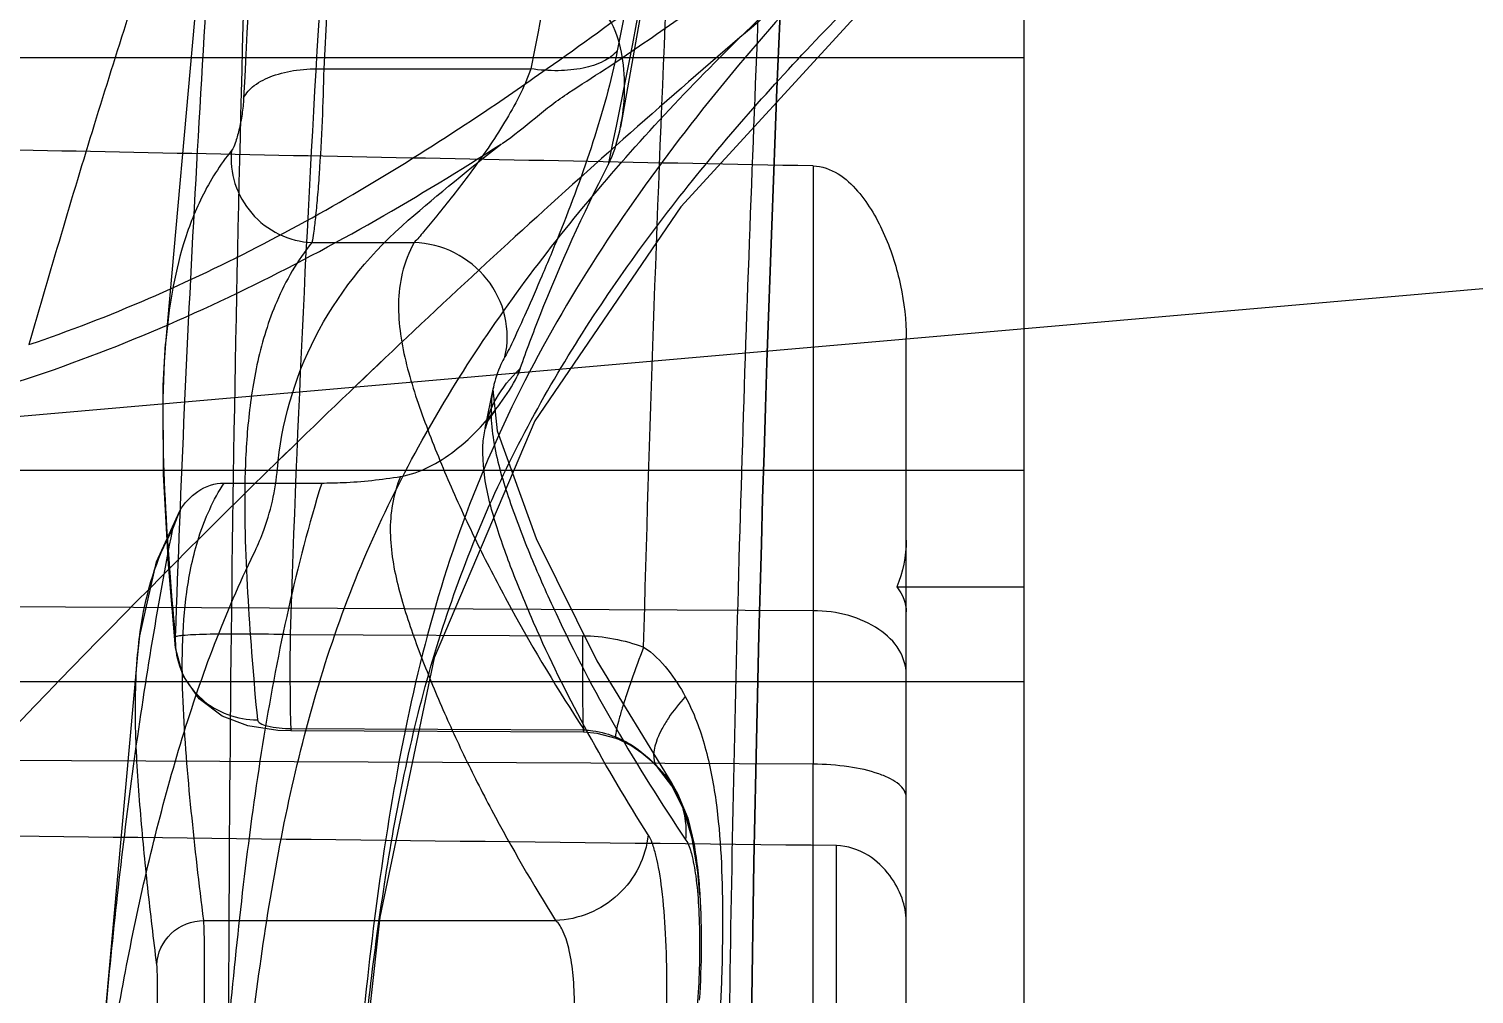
# Model space of a CAD drawing. Header units: millimetres. Extents: x 29875 to 31218, y -21313 to -20364.
# Drawn here: x 30167.39 to 30173.66, y -20656.93 to -20652.74 of the extents above; entities that cross this region are included whole.
import ezdxf

# ---------------------------------------------------------------- set-up
doc = ezdxf.new("R2010")
doc.units = ezdxf.units.MM
doc.header["$LTSCALE"] = 8
doc.layers.add('Cav-cor', color=30, linetype='Continuous')
doc.layers.add('WT', color=4, linetype='Continuous')

# ---------------------------------------------------------------- blocks, each defined once
blk = doc.blocks.new('20160903.150404')
at = {"layer": 'Cav-cor', "color": 241}
for p, q in [((-1.7109, 54.1183), (-1.2724, 49.1854)), ((-4.998, 52.111), (-4.998, 46.088)), ((10.2204, 50.428), (-4.998, 50.428)), ((-1.959, 50.3789), (-2.8582, 50.3789)), ((0, 48.8135), (-14.4743, 50.0798)), ((-4.0836, 49.9572), (-4.0836, 48.0247)), ((-1.9077, 49.6241), (-2.3514, 49.6241)), ((-4.488, 16.4687), (-4.488, 49.2098)), ((-2.8125, 49.0773), (-2.8077, 49.0723)), ((-2.6598, 48.8174), (-2.6955, 48.9942)), ((-2.6955, 48.9942), (-2.6939, 48.9857)), ((10.2204, 48.6356), (-4.998, 48.6356)), ((-1.5263, 48.5794), (-1.9502, 48.5794)), ((-1.3002, 48.3688), (-1.3346, 48.4591)), ((-4.4466, 48.1278), (-4.998, 48.1278)), ((-4.0836, 48.0247), (3.4137, 48.0596)), ((-4.0836, 48.0247), (-4.0836, 47.7199)), ((-1.8131, 47.9219), (-3.083, 47.916)), ((-1.3146, 47.9115), (-1.3157, 47.8639)), ((-1.3157, 47.8639), (-1.3158, 47.863)), ((-1.0128, 46.2934), (-1.1513, 47.8343)), ((10.2204, 47.7177), (-4.998, 47.7177)), ((-4.0836, 47.7199), (-4.0836, 47.3574)), ((-1.8193, 47.5123), (-3.0892, 47.5065)), ((-3.0876, 47.4962), (-3.0892, 47.5065)), ((-3.0876, 47.4962), (-1.8177, 47.502)), ((-1.8177, 47.502), (-1.8193, 47.5123)), ((-3.2288, 47.4695), (-3.2353, 47.4729)), ((-4.0836, 47.3574), (3.3848, 47.3922)), ((-4.0836, 26.2608), (-4.0836, 47.3574)), ((-3.4699, 47.2741), (-3.4157, 47.3385)), ((-3.4089, 47.3445), (-3.4157, 47.3385)), ((-3.4088, 47.3446), (-3.4089, 47.3445)), ((-3.4705, 47.2732), (-3.4699, 47.2741)), ((-4.1847, 36.3313), (-4.1847, 47.0041)), ((-3.5917, 46.7948), (-3.592, 46.7904)), ((-1.4383, 46.6785), (-2.966, 46.6785))]:
    blk.add_line(p, q, dxfattribs=at)
for points in [[(-4.1602, 57.4011), (-3.9409, 54.7361), (-3.6108, 52.1705), (-3.2474, 50.1254)], [(-5.0929, 51.3383), (-4.2957, 50.6362), (-3.5101, 49.78), (-2.875, 48.8493), (-2.4391, 47.8203), (-2.2024, 46.6933), (-2.0699, 45.4901), (-2.0143, 44.8463)], [(-1.3158, 47.863), (-1.2854, 48.2257), (-1.2636, 48.6167), (-1.2617, 49.0033), (-1.2723, 49.184)], [(-2.6938, 48.9853), (-2.7122, 48.8064), (-2.8819, 48.339), (-3.1453, 47.8071), (-3.4699, 47.2741)], [(-2.6999, 48.8918), (-2.6703, 48.8483), (-2.6593, 48.815)], [(-1.1513, 47.8347), (-1.1601, 47.9154), (-1.2327, 48.2368), (-1.3346, 48.4591)], [(-1.8177, 47.502), (-1.76, 47.5041), (-1.6291, 47.524), (-1.5179, 47.5663), (-1.4184, 47.6411), (-1.3477, 47.7446), (-1.3157, 47.8639)], [(-3.4088, 47.3445), (-3.3842, 47.3687), (-3.34, 47.4062), (-3.2924, 47.4386), (-3.2407, 47.4648), (-3.2288, 47.4695)], [(-3.2288, 47.4695), (-3.1462, 47.4914), (-3.0876, 47.4962)], [(-3.592, 46.7904), (-3.5833, 46.8905), (-3.5594, 47.0349), (-3.5221, 47.1598), (-3.4711, 47.2637), (-3.4089, 47.3445)], [(-3.4705, 47.2732), (-3.4956, 47.2308), (-3.5396, 47.1234), (-3.567, 47.0089), (-3.5852, 46.8756), (-3.5917, 46.7948)]]:
    blk.add_lwpolyline(points, dxfattribs=at)
for centre, radius, start, end in [((-9.355, 41.5861), 10.7508, 49.17188, 51.96087), ((-2.4586, 49.2019), 0.3752, 199.32982, 204.90047), ((-2.4427, 49.1693), 0.3776, 194.8804, 199.39176), ((-3.3243, 48.5075), 1.5716, 4.95968, 6.15087), ((-34.9278, 14.7159), 47.4687, 42.62442, 45.67747)]:
    blk.add_arc(centre, radius, start, end, dxfattribs=at)
for centre, major_axis, ratio, start_param, end_param in [((-320.8784, 49.051), (350.6413, 2.0716), 0.006423, 5.840155, 5.868041), ((-4.08, 48.0192), (0.408, 0), 0.60647, 2.687056, 3.141593), ((-289.5491, 49.051), (350.6413, -0.3441), 0.008672, 5.66312, 5.697508)]:
    blk.add_ellipse(centre, major_axis=major_axis, ratio=ratio, start_param=start_param, end_param=end_param, dxfattribs=at)
for points, knots in [([(-4.3102, 59.8463), (-4.2516, 58.6135), (-4.1231, 56.0823), (-3.9085, 52.2178), (-3.7426, 48.2211), (-3.7036, 45.5212), (-3.7116, 44.1576)], [0, 0, 0, 0, 0.235786, 0.484234, 0.739479, 1, 1, 1, 1]), ([(-4.4334, 59.586), (-4.3771, 58.6618), (-4.0685, 53.5202), (-3.784, 48.3795), (-3.8083, 44.1658)], [0, 0, 0, 0, 0.179768, 1, 1, 1, 1]), ([(-3.8083, 44.1658), (-3.784, 48.3795), (-4.0684, 53.5198), (-4.377, 58.6611), (-4.4334, 59.5849)], [0, 0, 0, 0, 0.820287, 1, 1, 1, 1]), ([(-3.3481, 47.866), (-3.3965, 49.7271), (-3.5221, 52.4767), (-3.7316, 56.0496), (-3.8373, 57.7637), (-3.8891, 58.5892)], [0, 0, 0, 0, 0.520157, 0.768893, 1, 1, 1, 1]), ([(-2.6269, 58.5604), (-2.5372, 57.7424), (-2.3676, 56.0431), (-2.1336, 53.43), (-1.9326, 50.7029), (-1.8435, 48.8551), (-1.8131, 47.9219)], [0, 0, 0, 0, 0.231344, 0.480052, 0.73752, 1, 1, 1, 1]), ([(-1.9873, 56.2957), (-1.919, 55.2874), (-1.7851, 53.2733), (-1.6616, 51.2585), (-1.6115, 50.2518)], [0, 0, 0, 0, 0.500685, 1, 1, 1, 1]), ([(-1.5539, 43.9688), (-1.5458, 45.0266), (-1.5421, 47.1291), (-1.5912, 50.2575), (-1.7005, 53.3218), (-1.8359, 55.3397), (-1.9342, 56.3301)], [0, 0, 0, 0, 0.256493, 0.509822, 0.758653, 1, 1, 1, 1]), ([(-2.3, 55.8212), (-2.2388, 54.9144), (-2.1186, 53.1007), (-2.0071, 51.2864), (-1.959, 50.3789)], [0, 0, 0, 0, 0.500027, 1, 1, 1, 1]), ([(-4.0208, 55.6211), (-3.9342, 54.6713), (-3.716, 52.7755), (-3.3863, 50.8955), (-3.194, 49.9615)], [0, 0, 0, 0, 0.500014, 1, 1, 1, 1]), ([(-3.9899, 55.6213), (-3.905, 54.7552), (-3.698, 53.0265), (-3.4025, 51.3105), (-3.2333, 50.457)], [0, 0, 0, 0, 0.500024, 1, 1, 1, 1]), ([(-3.5998, 55.5761), (-3.5178, 54.7055), (-3.3172, 52.9658), (-3.0265, 51.2386), (-2.8582, 50.3789)], [0, 0, 0, 0, 0.499542, 1, 1, 1, 1]), ([(-1.6311, 53.1816), (-1.5956, 52.7496), (-1.4586, 50.995), (-1.3592, 49.2373), (-1.3146, 47.9115)], [0, 0, 0, 0, 0.246271, 1, 1, 1, 1]), ([(-6.8052, 52.993), (-6.444, 52.7609), (-5.7341, 52.2708), (-4.7326, 51.4428), (-3.9703, 50.6624), (-3.4204, 49.9783), (-3.0463, 49.4288), (-2.7275, 48.8391), (-2.4794, 48.2086), (-2.3114, 47.5439), (-2.1967, 46.859), (-2.1173, 46.159), (-2.0317, 45.2057), (-1.9758, 44.4854), (-1.94, 44.0025)], [0, 0, 0, 0, 0.11916, 0.23916, 0.360162, 0.421186, 0.482584, 0.54442, 0.606864, 0.670119, 0.734326, 0.799504, 0.865587, 1, 1, 1, 1]), ([(-1.8896, 52.88), (-1.7819, 52.5821), (-1.5691, 51.9799), (-1.2566, 51.0662), (-0.9571, 50.132), (-0.7711, 49.4997), (-0.6792, 49.1806)], [0, 0, 0, 0, 0.244117, 0.492177, 0.744135, 1, 1, 1, 1]), ([(-2.0145, 44.8487), (-2.0424, 45.1838), (-2.0987, 45.8475), (-2.2081, 46.8305), (-2.3966, 47.7842), (-2.7386, 48.6787), (-3.2282, 49.4846), (-3.8094, 50.213), (-4.4525, 50.8772), (-4.9131, 51.2834), (-5.1495, 51.4774)], [0, 0, 0, 0, 0.132296, 0.262076, 0.389099, 0.513693, 0.636671, 0.758599, 0.879669, 1, 1, 1, 1]), ([(-3.7663, 50.515), (-3.846, 50.5931), (-4.1688, 50.8993), (-4.5101, 51.1859), (-4.7734, 51.3904)], [0, 0, 0, 0, 0.250707, 1, 1, 1, 1]), ([(-4.8067, 51.3693), (-4.7192, 51.3007), (-4.3675, 51.0219), (-4.0228, 50.7345), (-3.7663, 50.515)], [0, 0, 0, 0, 0.247733, 1, 1, 1, 1]), ([(-2.6288, 50.1739), (-2.7299, 50.2413), (-3.1244, 50.5126), (-3.5069, 50.8008), (-3.79, 51.0185)], [0, 0, 0, 0, 0.25383, 1, 1, 1, 1]), ([(-2.7337, 50.0551), (-2.7841, 50.089), (-2.8542, 50.1473), (-2.9485, 50.2238), (-3.0486, 50.294), (-3.1787, 50.3744), (-3.3295, 50.4781), (-3.4791, 50.5818), (-3.604, 50.6669), (-3.7014, 50.7377), (-3.774, 50.7916), (-3.8513, 50.8388), (-3.9034, 50.8701), (-3.9279, 50.8879)], [0, 0, 0, 0, 0.125075, 0.187335, 0.250117, 0.376648, 0.502216, 0.62714, 0.751602, 0.813375, 0.875104, 0.937701, 1, 1, 1, 1]), ([(-3.2474, 50.1254), (-3.2575, 50.1759), (-3.2696, 50.2787), (-3.2612, 50.4333), (-3.2186, 50.582), (-3.1488, 50.6638), (-3.1053, 50.6892)], [0, 0, 0, 0, 0.251996, 0.503904, 0.753634, 1, 1, 1, 1]), ([(-3.7663, 50.515), (-3.4254, 50.2234), (-2.7477, 49.6203), (-2.0894, 48.9962), (-1.7616, 48.6757)], [0, 0, 0, 0, 0.494593, 1, 1, 1, 1]), ([(-1.0238, 33.5868), (-1.0252, 33.9658), (-1.0324, 34.7241), (-1.056, 36.2409), (-1.1029, 38.1368), (-1.183, 40.0306), (-1.2677, 41.5417), (-1.3418, 42.6685), (-1.4247, 43.7865), (-1.5004, 44.7105), (-1.5658, 45.4413), (-1.6362, 46.1571), (-1.7524, 47.0333), (-2.0153, 48.0475), (-2.4725, 48.9709), (-3.0701, 49.7898), (-3.5278, 50.2814), (-3.7663, 50.515)], [0, 0, 0, 0, 0.064783, 0.129591, 0.259271, 0.388881, 0.453525, 0.517921, 0.581878, 0.645115, 0.676353, 0.707276, 0.768044, 0.827298, 0.885433, 0.942943, 1, 1, 1, 1]), ([(-3.7663, 50.515), (-3.4254, 50.2234), (-2.7478, 49.6203), (-2.0895, 48.9962), (-1.7617, 48.6758)], [0, 0, 0, 0, 0.494593, 1, 1, 1, 1]), ([(-3.2333, 50.457), (-3.2068, 50.3233), (-3.1318, 50.0542), (-3.0118, 49.7313), (-2.91, 49.4864), (-2.8433, 49.3331), (-2.79, 49.2161), (-2.7595, 49.1513), (-2.7459, 49.1277)], [0, 0, 0, 0, 0.288151, 0.589018, 0.727985, 0.848899, 0.942339, 1, 1, 1, 1]), ([(-3.2333, 50.457), (-3.2172, 50.4379), (-3.1697, 50.4051), (-3.0809, 50.3777), (-2.9737, 50.3678), (-2.8975, 50.3732), (-2.8582, 50.3789)], [0, 0, 0, 0, 0.189226, 0.423726, 0.699056, 1, 1, 1, 1]), ([(-2.8582, 50.3789), (-2.8296, 50.2977), (-2.7476, 50.1414), (-2.6243, 49.9636), (-2.5226, 49.8308), (-2.4548, 49.7457), (-2.3987, 49.6778), (-2.3658, 49.6388), (-2.3514, 49.6241)], [0, 0, 0, 0, 0.283025, 0.574874, 0.710749, 0.832601, 0.932416, 1, 1, 1, 1]), ([(-1.6115, 50.2518), (-1.6215, 50.2733), (-1.66, 50.3142), (-1.7413, 50.3537), (-1.8445, 50.3772), (-1.9199, 50.3804), (-1.959, 50.3789)], [0, 0, 0, 0, 0.18391, 0.417107, 0.695553, 1, 1, 1, 1]), ([(-1.959, 50.3789), (-1.9578, 50.3038), (-1.9528, 50.1512), (-1.9425, 49.9643), (-1.9318, 49.8236), (-1.924, 49.7383), (-1.9164, 49.6736), (-1.911, 49.6377), (-1.9077, 49.6241)], [0, 0, 0, 0, 0.297627, 0.604979, 0.741579, 0.856767, 0.944464, 1, 1, 1, 1]), ([(-1.6115, 50.2518), (-1.6104, 50.2286), (-1.6052, 50.1818), (-1.5929, 50.1162), (-1.5777, 50.0638), (-1.5666, 50.0339), (-1.5592, 50.0248)], [0, 0, 0, 0, 0.297229, 0.602425, 0.850463, 1, 1, 1, 1]), ([(-0.6792, 49.1806), (-1.0301, 49.2995), (-1.7029, 49.5941), (-2.329, 49.9739), (-2.6288, 50.1739)], [0, 0, 0, 0, 0.506882, 1, 1, 1, 1]), ([(-3.1941, 49.9615), (-3.2004, 49.974), (-3.2238, 50.0267), (-3.2388, 50.0827), (-3.2474, 50.1254)], [0, 0, 0, 0, 0.243799, 1, 1, 1, 1]), ([(-0.3962, 48.9462), (-0.6077, 49.0085), (-1.0234, 49.1497), (-1.8142, 49.4993), (-2.3726, 49.8229), (-2.7304, 50.0533)], [0, 0, 0, 0, 0.255283, 0.507403, 1, 1, 1, 1]), ([(-1.5592, 50.0248), (-1.5538, 49.9767), (-1.5643, 49.876), (-1.6392, 49.7446), (-1.7597, 49.6519), (-1.8586, 49.6264), (-1.9077, 49.6241)], [0, 0, 0, 0, 0.246357, 0.497136, 0.749617, 1, 1, 1, 1]), ([(-1.5592, 50.0248), (-1.5088, 49.9622), (-1.4259, 49.8301), (-1.3205, 49.5531), (-1.2861, 49.3389), (-1.2736, 49.1985)], [0, 0, 0, 0, 0.272314, 0.52274, 1, 1, 1, 1]), ([(-4.0836, 49.9572), (-4.1216, 49.9565), (-4.197, 49.9291), (-4.2801, 49.8502), (-4.3452, 49.757), (-4.4134, 49.6216), (-4.4707, 49.439), (-4.488, 49.2863), (-4.488, 49.2098)], [0, 0, 0, 0, 0.125223, 0.249592, 0.373629, 0.497955, 0.747931, 1, 1, 1, 1]), ([(-2.8126, 49.0777), (-2.8398, 49.1552), (-2.952, 49.456), (-3.0852, 49.7488), (-3.1941, 49.9615)], [0, 0, 0, 0, 0.255764, 1, 1, 1, 1]), ([(-1.7617, 48.6758), (-1.783, 48.8737), (-1.9069, 49.2701), (-2.1721, 49.5869), (-2.3262, 49.7209)], [0, 0, 0, 0, 0.493479, 1, 1, 1, 1]), ([(-2.3514, 49.6241), (-2.3288, 49.5825), (-2.2949, 49.4955), (-2.2795, 49.3588), (-2.2897, 49.2243), (-2.3272, 49.0453), (-2.4031, 48.8239), (-2.5108, 48.5595), (-2.6344, 48.2949), (-2.8202, 47.939), (-2.9773, 47.6781), (-3.0892, 47.5065)], [0, 0, 0, 0, 0.061406, 0.119328, 0.17696, 0.23555, 0.356045, 0.479603, 0.605717, 0.734432, 1, 1, 1, 1]), ([(-2.7459, 49.1277), (-2.7593, 49.1849), (-2.759, 49.3083), (-2.6776, 49.4741), (-2.5332, 49.5913), (-2.4118, 49.6223), (-2.3514, 49.6241)], [0, 0, 0, 0, 0.245584, 0.495181, 0.747729, 1, 1, 1, 1]), ([(-1.9077, 49.6241), (-1.8453, 49.5464), (-1.748, 49.3796), (-1.667, 49.1125), (-1.6277, 48.85), (-1.6098, 48.5027), (-1.6274, 48.0691), (-1.6545, 47.7234), (-1.6711, 47.5506)], [0, 0, 0, 0, 0.140166, 0.26746, 0.390563, 0.512446, 0.755913, 1, 1, 1, 1]), ([(-1.2724, 49.1854), (-1.2544, 48.9735), (-1.2625, 48.5468), (-1.2945, 48.1231), (-1.3146, 47.9115)], [0, 0, 0, 0, 0.50017, 1, 1, 1, 1]), ([(-2.6598, 48.8174), (-2.6689, 48.8622), (-2.7046, 48.9571), (-2.7692, 49.0347), (-2.8077, 49.0723)], [0, 0, 0, 0, 0.459253, 1, 1, 1, 1]), ([(-2.7459, 49.1277), (-2.7397, 49.1169), (-2.7176, 49.0746), (-2.7025, 49.0287), (-2.6955, 48.9942)], [0, 0, 0, 0, 0.261536, 1, 1, 1, 1]), ([(-2.6999, 48.8918), (-2.7086, 48.9028), (-2.7456, 48.9506), (-2.7794, 49.0017), (-2.7989, 49.0439)], [0, 0, 0, 0, 0.231185, 1, 1, 1, 1]), ([(-2.6939, 48.9857), (-2.6798, 48.908), (-2.6906, 48.7412), (-2.7634, 48.501), (-2.8575, 48.2563), (-3.0043, 47.9237), (-3.2227, 47.5088), (-3.4236, 47.1879), (-3.5315, 47.0282)], [0, 0, 0, 0, 0.109821, 0.226522, 0.348917, 0.474124, 0.73191, 1, 1, 1, 1]), ([(-2.293, 48.6079), (-2.3781, 48.6222), (-2.532, 48.7076), (-2.6488, 48.8283), (-2.6999, 48.8918)], [0, 0, 0, 0, 0.51414, 1, 1, 1, 1]), ([(-3.3676, 47.0512), (-3.2755, 47.1959), (-3.1038, 47.4862), (-2.9166, 47.86), (-2.791, 48.1596), (-2.7099, 48.3795), (-2.6507, 48.5962), (-2.6457, 48.7455), (-2.6594, 48.8151)], [0, 0, 0, 0, 0.267083, 0.524881, 0.650417, 0.772921, 0.8895, 1, 1, 1, 1]), ([(-1.6554, 48.2727), (-1.6699, 48.302), (-1.7214, 48.42), (-1.7501, 48.5477), (-1.7585, 48.6434)], [0, 0, 0, 0, 0.254032, 1, 1, 1, 1]), ([(-2.2931, 48.6079), (-2.2764, 48.5693), (-2.2528, 48.4892), (-2.2422, 48.3244), (-2.2788, 48.1188), (-2.3595, 47.8792), (-2.4558, 47.6382), (-2.5654, 47.3971), (-2.7295, 47.0732), (-2.8677, 46.8352), (-2.966, 46.6785)], [0, 0, 0, 0, 0.060204, 0.118203, 0.235083, 0.356172, 0.480127, 0.606444, 0.735161, 1, 1, 1, 1]), ([(-1.9502, 48.5794), (-1.9808, 48.5794), (-2.0955, 48.5821), (-2.21, 48.594), (-2.2931, 48.6079)], [0, 0, 0, 0, 0.266066, 1, 1, 1, 1]), ([(-1.9502, 48.5794), (-1.8391, 48.2201), (-1.6794, 47.472), (-1.5712, 46.5197), (-1.5029, 45.7425), (-1.4383, 44.9498), (-1.3947, 44.3522), (-1.3661, 43.9523)], [0, 0, 0, 0, 0.241512, 0.489263, 0.615279, 0.742529, 1, 1, 1, 1]), ([(-1.4383, 46.6785), (-1.4183, 46.8367), (-1.3821, 47.1533), (-1.341, 47.6285), (-1.3437, 48.0297), (-1.4096, 48.3509), (-1.4794, 48.5063), (-1.5263, 48.5794)], [0, 0, 0, 0, 0.247299, 0.493765, 0.739689, 0.865379, 1, 1, 1, 1]), ([(-1.3346, 48.4591), (-1.354, 48.492), (-1.4078, 48.5519), (-1.4865, 48.5794), (-1.5263, 48.5794)], [0, 0, 0, 0, 0.489728, 1, 1, 1, 1]), ([(-1.1512, 47.8343), (-1.1552, 47.8791), (-1.178, 48.0642), (-1.2308, 48.2492), (-1.3009, 48.3726)], [0, 0, 0, 0, 0.240551, 1, 1, 1, 1]), ([(-1.3009, 48.3726), (-1.2344, 48.0333), (-1.1222, 47.342), (-1.0446, 46.6462), (-1.0128, 46.2934)], [0, 0, 0, 0, 0.493973, 1, 1, 1, 1]), ([(-0.0462, 33.5873), (-0.0918, 33.899), (-0.1836, 34.5225), (-0.3774, 35.7683), (-0.5679, 37.0152), (-0.703, 38.2696), (-0.7682, 39.2134), (-0.8026, 40.158), (-0.8107, 41.1016), (-0.8043, 42.0425), (-0.8025, 42.9793), (-0.8201, 43.9099), (-0.8737, 44.8303), (-0.972, 45.7347), (-1.0947, 46.4737), (-1.2247, 47.0498), (-1.3406, 47.4705), (-1.4792, 47.8803), (-1.5937, 48.1438), (-1.6554, 48.2727)], [0, 0, 0, 0, 0.063692, 0.127403, 0.254886, 0.318649, 0.382401, 0.446105, 0.509708, 0.573145, 0.636322, 0.699099, 0.761285, 0.822645, 0.882926, 0.912616, 0.942004, 0.971112, 1, 1, 1, 1]), ([(-4.488, 47.7486), (-4.488, 47.7851), (-4.4629, 47.8641), (-4.3685, 47.9533), (-4.2365, 48.011), (-4.1357, 48.0244), (-4.0836, 48.0247)], [0, 0, 0, 0, 0.204596, 0.438166, 0.707587, 1, 1, 1, 1]), ([(-3.083, 47.916), (-3.0828, 47.8903), (-3.0825, 47.8388), (-3.0823, 47.7631), (-3.0825, 47.6915), (-3.083, 47.6278), (-3.0836, 47.5809), (-3.0843, 47.5496), (-3.0848, 47.5311), (-3.0855, 47.5169), (-3.0858, 47.5056), (-3.087, 47.5007), (-3.0868, 47.4964), (-3.0876, 47.4963)], [0, 0, 0, 0, 0.184149, 0.367877, 0.540935, 0.695101, 0.82331, 0.875757, 0.919653, 0.954436, 0.979551, 0.994684, 1, 1, 1, 1]), ([(-1.8131, 47.9219), (-1.8129, 47.8962), (-1.8126, 47.8447), (-1.8124, 47.769), (-1.8126, 47.6974), (-1.8131, 47.6337), (-1.8137, 47.5868), (-1.8144, 47.5554), (-1.8149, 47.5369), (-1.8156, 47.5227), (-1.8159, 47.5115), (-1.8171, 47.5064), (-1.8169, 47.5022), (-1.8177, 47.5021)], [0, 0, 0, 0, 0.184095, 0.367782, 0.540816, 0.694972, 0.823189, 0.875646, 0.919558, 0.954359, 0.979497, 0.994656, 1, 1, 1, 1]), ([(-1.3146, 47.9115), (-1.3156, 47.9127), (-1.3201, 47.9141), (-1.3283, 47.9159), (-1.3413, 47.9175), (-1.3668, 47.9199), (-1.4087, 47.922), (-1.4697, 47.9237), (-1.5435, 47.9246), (-1.6594, 47.9246), (-1.7504, 47.9233), (-1.8131, 47.9219)], [0, 0, 0, 0, 0.008946, 0.026306, 0.052285, 0.08679, 0.180445, 0.303995, 0.453373, 0.623381, 1, 1, 1, 1]), ([(-3.3481, 47.8661), (-3.3885, 47.8405), (-3.4565, 47.7721), (-3.5068, 47.6922), (-3.5289, 47.6513)], [0, 0, 0, 0, 0.506658, 1, 1, 1, 1]), ([(-3.3481, 47.8661), (-3.3296, 47.8186), (-3.3036, 47.7485), (-3.2727, 47.6576), (-3.2537, 47.5979), (-3.2393, 47.5476), (-3.2299, 47.5095), (-3.226, 47.4854), (-3.226, 47.4738), (-3.2277, 47.47), (-3.2288, 47.4696)], [0, 0, 0, 0, 0.366566, 0.53825, 0.691063, 0.818188, 0.914121, 0.974635, 0.991154, 1, 1, 1, 1]), ([(-1.3159, 47.863), (-1.3201, 47.8207), (-1.3447, 47.7365), (-1.426, 47.633), (-1.5401, 47.5659), (-1.6277, 47.5504), (-1.6711, 47.5506)], [0, 0, 0, 0, 0.247225, 0.495706, 0.74722, 1, 1, 1, 1]), ([(-1.2346, 46.4863), (-1.2202, 46.598), (-1.1943, 46.822), (-1.1611, 47.1585), (-1.1388, 47.4959), (-1.1411, 47.7216), (-1.1511, 47.8338)], [0, 0, 0, 0, 0.249853, 0.50043, 0.750244, 1, 1, 1, 1]), ([(-3.5289, 47.6513), (-3.5661, 47.5824), (-3.621, 47.4331), (-3.6809, 47.1181), (-3.6926, 46.7927), (-3.6887, 46.4646), (-3.6747, 46.1328), (-3.644, 45.8832), (-3.6028, 45.7218)], [0, 0, 0, 0, 0.120006, 0.241445, 0.490635, 0.617266, 0.744607, 1, 1, 1, 1]), ([(-3.5289, 47.6513), (-3.5022, 47.622), (-3.4662, 47.5771), (-3.4277, 47.5135), (-3.3961, 47.4483), (-3.3803, 47.3744), (-3.4088, 47.3446)], [0, 0, 0, 0, 0.345295, 0.501352, 0.640427, 1, 1, 1, 1]), ([(-3.0892, 47.5065), (-3.1019, 47.506), (-3.1519, 47.5015), (-3.2009, 47.4875), (-3.2353, 47.4729)], [0, 0, 0, 0, 0.253736, 1, 1, 1, 1]), ([(-1.6711, 47.5506), (-1.6717, 47.5446), (-1.6869, 47.5318), (-1.7358, 47.5168), (-1.7837, 47.5125), (-1.8193, 47.5123)], [0, 0, 0, 0, 0.114392, 0.324333, 1, 1, 1, 1]), ([(-3.2353, 47.4729), (-3.2544, 47.4648), (-3.3213, 47.4296), (-3.3787, 47.3788), (-3.4157, 47.3385)], [0, 0, 0, 0, 0.274549, 1, 1, 1, 1]), ([(-4.488, 47.2147), (-4.488, 47.2355), (-4.4632, 47.2686), (-4.4177, 47.2961), (-4.3452, 47.3266), (-4.2322, 47.3505), (-4.1354, 47.3573), (-4.0836, 47.3574)], [0, 0, 0, 0, 0.138096, 0.237004, 0.357873, 0.656072, 1, 1, 1, 1]), ([(-3.4157, 47.3385), (-3.4474, 47.3048), (-3.5139, 47.2064), (-3.5708, 47.0186), (-3.5868, 46.8716), (-3.5917, 46.7948)], [0, 0, 0, 0, 0.238766, 0.603105, 1, 1, 1, 1]), ([(-3.5315, 47.0282), (-3.5354, 47.0709), (-3.529, 47.1578), (-3.4939, 47.2377), (-3.4704, 47.2732)], [0, 0, 0, 0, 0.502086, 1, 1, 1, 1]), ([(-4.488, 46.676), (-4.488, 46.7096), (-4.4736, 46.7806), (-4.4181, 46.881), (-4.3248, 46.9722), (-4.2332, 47.0036), (-4.1847, 47.0041)], [0, 0, 0, 0, 0.207101, 0.437825, 0.699864, 1, 1, 1, 1]), ([(-3.5315, 47.0282), (-3.5434, 47.0106), (-3.5601, 46.9577), (-3.577, 46.8621), (-3.588, 46.7353), (-3.594, 46.5331), (-3.583, 46.2818), (-3.5567, 46.0821), (-3.5355, 45.9922)], [0, 0, 0, 0, 0.060663, 0.155427, 0.279566, 0.424743, 0.735209, 1, 1, 1, 1]), ([(-3.363, 45.4971), (-3.3777, 45.5591), (-3.4027, 45.6956), (-3.4287, 45.9136), (-3.445, 46.1503), (-3.4507, 46.3886), (-3.4458, 46.6111), (-3.4309, 46.801), (-3.4105, 46.9326), (-3.3878, 47.0106), (-3.3749, 47.0398), (-3.3676, 47.0512)], [0, 0, 0, 0, 0.121874, 0.264847, 0.419589, 0.57524, 0.720472, 0.844714, 0.939492, 0.974148, 1, 1, 1, 1]), ([(-3.3676, 47.0512), (-3.3629, 47.0026), (-3.3344, 46.9055), (-3.2433, 46.7843), (-3.1151, 46.7023), (-3.0155, 46.6802), (-2.966, 46.6785)], [0, 0, 0, 0, 0.246992, 0.497643, 0.749647, 1, 1, 1, 1]), ([(-3.592, 46.7904), (-3.5968, 46.7154), (-3.5998, 46.5625), (-3.5948, 46.4097), (-3.5896, 46.3322)], [0, 0, 0, 0, 0.492143, 1, 1, 1, 1]), ([(-2.9622, 45.8105), (-2.993, 45.8828), (-3.0337, 46.0498), (-3.0514, 46.2625), (-3.0444, 46.4334), (-3.029, 46.5406), (-3.0056, 46.622), (-2.9807, 46.6654), (-2.966, 46.6785)], [0, 0, 0, 0, 0.264156, 0.57133, 0.714932, 0.838001, 0.933628, 1, 1, 1, 1]), ([(-1.4296, 45.8105), (-1.4328, 45.8873), (-1.4373, 46.0545), (-1.4411, 46.2998), (-1.4423, 46.4956), (-1.4408, 46.6178), (-1.4396, 46.6618), (-1.4383, 46.6785)], [0, 0, 0, 0, 0.265712, 0.577753, 0.847937, 0.942363, 1, 1, 1, 1]), ([(-1.2346, 46.4863), (-1.2365, 46.5361), (-1.2832, 46.6384), (-1.3876, 46.6781), (-1.4383, 46.6785)], [0, 0, 0, 0, 0.495079, 1, 1, 1, 1]), ([(-1.2259, 45.9646), (-1.229, 46.0107), (-1.2335, 46.1111), (-1.2373, 46.2586), (-1.2385, 46.3763), (-1.237, 46.4498), (-1.2358, 46.4763), (-1.2346, 46.4863)], [0, 0, 0, 0, 0.265752, 0.577583, 0.84765, 0.942163, 1, 1, 1, 1])]:
    blk.add_open_spline(points, degree=3, knots=knots, dxfattribs=at)
for points in [[(-4.488, 48.3309), (-4.488, 48.2618), (-4.4746, 48.1909), (-4.4466, 48.1278)], [(-3.083, 47.916), (-3.1729, 47.9156), (-3.264, 47.8979), (-3.3481, 47.866)]]:
    blk.add_open_spline(points, degree=3, dxfattribs=at)

msp = doc.modelspace()

# ---------------------------------------------------------------- block references
at = {"layer": 'WT', "xscale": -1}
msp.add_blockref('20160903.150404', (30166.7061, -20703.2897), dxfattribs=at)

doc.saveas('drawing.dxf')
